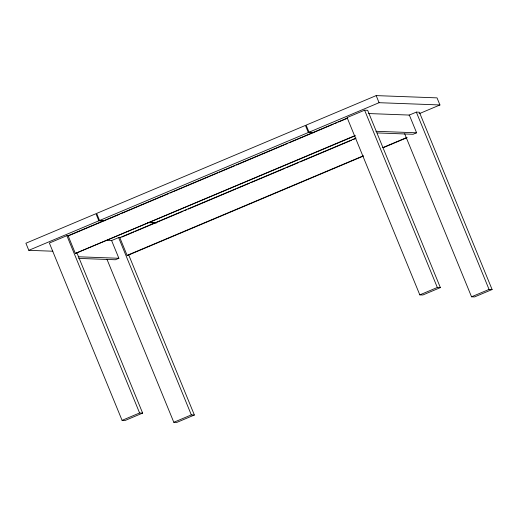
<?xml version="1.0" encoding="UTF-8"?>
<svg xmlns="http://www.w3.org/2000/svg" width="518" height="518" viewBox="0 0 518 518"><rect width="100%" height="100%" fill="white"/><g stroke="black" fill="none" stroke-linecap="round" stroke-linejoin="round"><path stroke-width="0.78" d="M419.075 113.753L439.937 104.96L437.03 97.87L376.172 95.603L306.119 125.129L309.026 132.219L313.83 132.401M98.86 220.797L95.953 213.707L25.9 243.233L28.807 250.323L98.86 220.797L103.665 220.979M308.327 132.517L305.413 125.427L96.652 213.41L99.566 220.5L308.327 132.517L313.649 132.712M309.026 132.219L379.079 102.693L439.937 104.96M69.159 235.761L66.88 235.671L49.365 243.052L122.08 420.357L125.123 420.474L142.638 413.092L76.981 252.991M364.607 110.192L347.092 117.573L419.813 294.871L422.856 294.988L440.371 287.607L367.65 110.302L364.607 110.192L437.328 287.49L440.371 287.607M347.565 117.929L68.098 235.716L75.369 253.451L355.445 135.684M68.706 235.742L102.24 221.607M103.729 220.979L119.38 214.381M120.875 213.753L168.57 193.654M170.059 193.026L172.293 192.081M173.783 191.453L217.754 172.921M219.244 172.293L234.894 165.695M236.389 165.067L284.084 144.969M285.573 144.341L287.807 143.395M289.303 142.767L333.268 124.236M334.757 123.608L336.998 122.662M338.487 122.034L346.684 118.583M75.369 253.451L354.836 135.664M111.312 240.676L118.609 237.6L120.435 237.665M409.045 115.19L416.342 112.115L419.386 112.231L492.1 289.53L474.585 296.911L471.542 296.801L404.655 133.709M356.073 138.073L119.826 237.645L127.098 255.374L127.706 255.4L363.209 156.145M121.924 237.037L133.851 232.012M135.34 231.384L183.035 211.286M184.531 210.658L186.765 209.712M188.254 209.084L235.949 188.979M237.438 188.351L249.365 183.327M250.854 182.699L285.14 168.253M286.629 167.625L298.549 162.6M300.045 161.966L351.463 140.294M352.959 139.666L355.193 138.727M106.818 240.371L111.603 240.553L118.875 258.281L115.372 259.758L78.658 258.391M368.628 113.552L409.337 115.067L416.608 132.796L413.105 134.272L377.188 132.938M127.098 255.374L363.345 155.801M382.724 147.636L406.572 137.587M383.333 147.662L407.18 137.607M122.08 420.357L139.595 412.975L142.638 413.092M419.813 294.871L437.328 287.49M106.928 259.194L173.815 422.287L191.33 414.905L194.373 415.015L128.71 254.921M471.542 296.801L489.057 289.42L492.1 289.53M194.373 415.015L176.858 422.397L173.815 422.287M375.9 131.281L416.608 132.796M99.566 220.5L104.889 220.7M149.773 222.371L155.86 222.598M147.714 222.617L156.52 222.947M28.807 250.323L52.83 251.217M78.173 256.766L118.875 258.281M416.342 112.115L489.057 289.42M376.172 95.603L379.079 102.693M118.609 237.6L191.33 414.905M66.88 235.671L139.595 412.975"/></g></svg>
